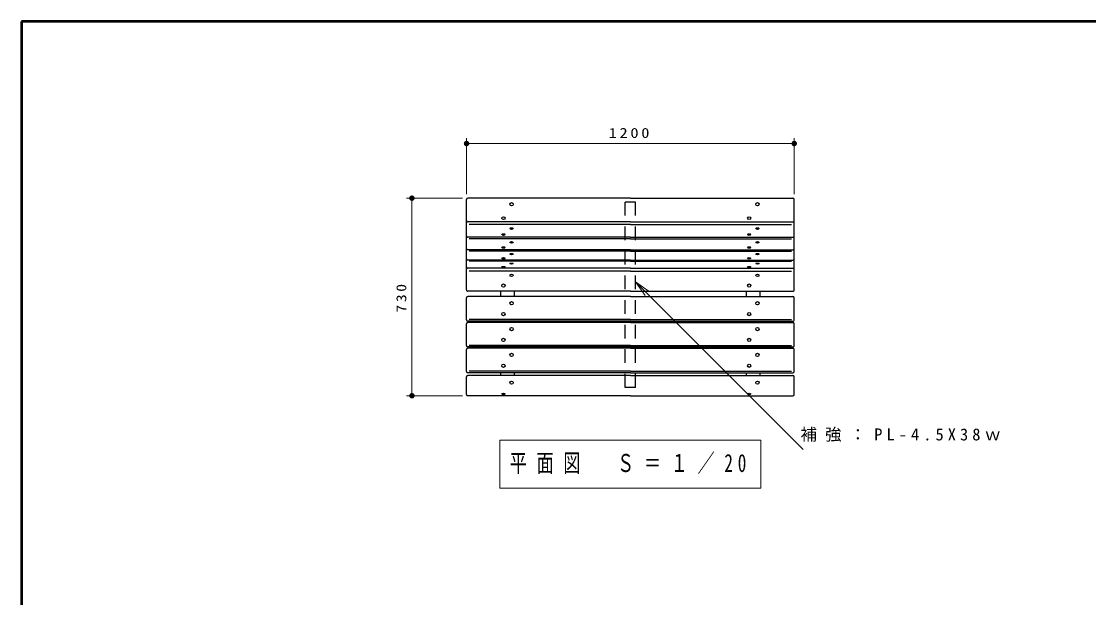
# Model space of a CAD drawing. Units: millimetres on the paper, scale 1:20. Extents: x -365 to 0, y 0 to 257.
# Drawn here: x -365 to -169.6, y 151.5 to 257 of the extents above; entities that cross this region are included whole.
import ezdxf

# ---------------------------------------------------------------- set-up
doc = ezdxf.new("R2010")
doc.units = ezdxf.units.MM
doc.linetypes.add('USER1', pattern=[4.5, 2.5, -2])
doc.layers.add('1_20', color=7, linetype='Continuous', lineweight=25)
doc.layers.add('NAKAMURA図枠', color=7, linetype='Continuous', lineweight=13)
doc.styles.add('ＭＳ ゴシック', font='')
doc.styles.get('ＭＳ ゴシック').set_extended_font_data('MS Gothic')

# ---------------------------------------------------------------- blocks, each defined once
blk = doc.blocks.new('filled_dot')
at = {"color": 0, "linetype": 'Continuous', "lineweight": -2, "const_width": 1.25}
blk.add_lwpolyline([(-0.625, 0, 1), (0.625, 0, 1)], format="xyb", close=True, dxfattribs=at)
blk = doc.blocks.new('open_arrow')
at = {"color": 0, "linetype": 'Continuous', "lineweight": -2}
blk.add_lwpolyline([(7.5, 1.25), (0, 0), (7.5, -1.25)], dxfattribs=at)

msp = doc.modelspace()

# ---------------------------------------------------------------- linework, layer by layer
at = {"layer": '1_20', "lineweight": 13}
for p, q in [((-283.479, 225.378), (-283.479, 235.628)), ((-283.479, 234.628), (-223.479, 234.628)), ((-223.479, 225.378), (-223.479, 235.628)), ((-284.229, 224.628), (-294.479, 224.628)), ((-293.479, 188.457), (-293.479, 224.628)), ((-252.528, 209.297), (-221.83, 178.598)), ((-284.229, 188.457), (-294.479, 188.457)), ((-277.379, 180.357), (-277.379, 171.557)), ((-229.579, 180.357), (-277.379, 180.357)), ((-229.579, 171.557), (-229.579, 180.357)), ((-277.379, 171.557), (-229.579, 171.557))]:
    msp.add_line(p, q, dxfattribs=at)
at = {"layer": '1_20'}
for p, q in [((-283.478, 207.83), (-283.478, 224.378)), ((-253.479, 224.628), (-283.229, 224.628)), ((-253.479, 224.628), (-223.728, 224.628)), ((-223.479, 207.83), (-223.479, 224.378)), ((-253.479, 220.291), (-283.229, 220.291)), ((-253.479, 219.786), (-282.979, 219.786)), ((-253.479, 220.291), (-223.728, 220.291)), ((-253.479, 219.786), (-223.978, 219.786)), ((-253.479, 217.461), (-283.229, 217.461)), ((-253.479, 217.182), (-282.979, 217.182)), ((-253.479, 217.461), (-223.728, 217.461)), ((-253.479, 217.182), (-223.978, 217.182)), ((-253.479, 215.184), (-283.229, 215.184)), ((-253.479, 215.184), (-223.728, 215.184)), ((-253.479, 213.295), (-283.229, 213.295)), ((-253.479, 214.948), (-282.979, 214.948)), ((-253.479, 213.121), (-282.979, 213.121)), ((-253.479, 214.948), (-223.978, 214.948)), ((-253.479, 213.295), (-223.728, 213.295)), ((-253.479, 213.121), (-223.978, 213.121)), ((-253.479, 211.792), (-283.229, 211.792)), ((-253.479, 211.268), (-282.979, 211.268)), ((-253.479, 211.792), (-223.728, 211.792)), ((-253.479, 211.268), (-223.978, 211.268)), ((-253.479, 207.58), (-283.229, 207.58)), ((-277.228, 206.619), (-277.228, 207.58)), ((-274.728, 206.619), (-274.728, 207.58)), ((-253.479, 207.58), (-223.728, 207.58)), ((-232.229, 206.619), (-232.229, 207.58)), ((-229.729, 206.619), (-229.729, 207.58)), ((-283.478, 202.37), (-283.478, 206.369)), ((-253.479, 206.619), (-283.229, 206.619)), ((-253.479, 206.619), (-223.728, 206.619)), ((-223.479, 202.37), (-223.479, 206.369)), ((-283.478, 197.646), (-283.478, 201.645)), ((-253.479, 202.12), (-283.229, 202.12)), ((-253.479, 201.895), (-283.229, 201.895)), ((-253.479, 202.392), (-282.979, 202.392)), ((-277.228, 201.895), (-277.228, 202.12)), ((-274.728, 201.895), (-274.728, 202.12)), ((-253.479, 202.392), (-223.978, 202.392)), ((-253.479, 202.12), (-223.728, 202.12)), ((-253.479, 201.895), (-223.728, 201.895)), ((-232.229, 201.895), (-232.229, 202.12)), ((-229.729, 201.895), (-229.729, 202.12)), ((-223.479, 197.646), (-223.479, 201.645)), ((-253.479, 197.396), (-283.229, 197.396)), ((-253.479, 197.668), (-282.979, 197.668)), ((-277.228, 197.171), (-277.228, 197.396)), ((-274.728, 197.171), (-274.728, 197.396)), ((-253.479, 197.668), (-223.978, 197.668)), ((-253.479, 197.396), (-223.728, 197.396)), ((-232.229, 197.171), (-232.229, 197.396)), ((-229.729, 197.171), (-229.729, 197.396)), ((-283.478, 192.922), (-283.478, 196.921)), ((-253.479, 197.171), (-283.229, 197.171)), ((-253.479, 197.171), (-223.728, 197.171)), ((-223.479, 192.922), (-223.479, 196.921)), ((-283.478, 188.707), (-283.478, 191.908)), ((-253.479, 192.672), (-283.229, 192.672)), ((-253.479, 192.158), (-283.229, 192.158)), ((-253.479, 192.944), (-282.979, 192.944)), ((-277.228, 192.158), (-277.228, 192.672)), ((-274.728, 192.158), (-274.728, 192.672)), ((-253.479, 192.944), (-223.978, 192.944)), ((-253.479, 192.672), (-223.728, 192.672)), ((-253.479, 192.158), (-223.728, 192.158)), ((-232.229, 192.158), (-232.229, 192.672)), ((-229.729, 192.158), (-229.729, 192.672)), ((-223.479, 188.707), (-223.479, 191.908)), ((-253.479, 188.457), (-283.229, 188.457)), ((-253.479, 188.457), (-223.728, 188.457))]:
    msp.add_line(p, q, dxfattribs=at)
at = {"layer": '1_20', "linetype": 'USER1'}
for p, q in [((-252.528, 223.878), (-254.428, 223.878)), ((-254.428, 189.957), (-254.428, 223.878)), ((-252.528, 189.957), (-252.528, 223.878)), ((-252.528, 189.957), (-254.428, 189.957))]:
    msp.add_line(p, q, dxfattribs=at)
at = {"layer": '1_20'}
for centre, start, end in [((-283.228, 224.378), 90, 179.99999), ((-223.729, 224.378), 0.00001, 90), ((-283.228, 220.541), 179.99999, 270.00002), ((-223.729, 220.541), 269.99998, 0.00001), ((-283.228, 217.711), 179.99999, 270.00002), ((-223.729, 217.711), 269.99998, 0.00001), ((-283.228, 215.434), 179.99999, 270.00002), ((-223.729, 215.434), 269.99998, 0.00001), ((-283.228, 213.545), 179.99999, 270.00002), ((-223.729, 213.545), 269.99998, 0.00001), ((-283.228, 212.042), 179.99999, 270.00002), ((-223.729, 212.042), 269.99998, 0.00001), ((-283.228, 207.83), 179.99999, 270.00002), ((-223.729, 207.83), 269.99998, 0.00001), ((-283.228, 206.369), 90, 179.99999), ((-223.729, 206.369), 0.00001, 90), ((-283.228, 202.37), 179.99999, 270.00002), ((-283.228, 201.645), 90, 179.99999), ((-223.729, 202.37), 269.99998, 0.00001), ((-223.729, 201.645), 0.00001, 90), ((-283.228, 197.646), 179.99999, 270.00002), ((-223.729, 197.646), 269.99998, 0.00001), ((-283.228, 196.921), 90, 179.99999), ((-223.729, 196.921), 0.00001, 90), ((-283.228, 192.922), 179.99999, 270.00002), ((-283.228, 191.908), 90, 179.99999), ((-223.729, 192.922), 269.99998, 0.00001), ((-223.729, 191.908), 0.00001, 90), ((-283.228, 188.707), 179.99999, 270.00002), ((-223.729, 188.707), 269.99998, 0.00001)]:
    msp.add_arc(centre, 0.25, start, end, dxfattribs=at)
for centre, ratio in [((-275.229, 223.522), 0.9942), ((-230.229, 223.522), 0.9942), ((-276.729, 220.961), 0.779298), ((-231.729, 220.961), 0.779298), ((-275.229, 219.06), 0.547125), ((-230.229, 219.06), 0.547125), ((-276.729, 217.966), 0.547125), ((-231.729, 217.966), 0.547125), ((-276.729, 215.602), 0.470015), ((-275.229, 216.542), 0.470015), ((-231.729, 215.602), 0.470015), ((-230.229, 216.542), 0.470015), ((-276.729, 213.622), 0.389089), ((-275.229, 214.4), 0.389116), ((-231.729, 213.622), 0.389089), ((-230.229, 214.4), 0.389116), ((-276.729, 212.033), 0.312743), ((-275.229, 212.658), 0.312766), ((-231.729, 212.033), 0.312743), ((-230.229, 212.658), 0.312766), ((-275.229, 210.504), 0.762741), ((-230.229, 210.504), 0.762741), ((-276.729, 208.633), 0.973219), ((-231.729, 208.633), 0.973219), ((-275.229, 205.389), 0.994556), ((-230.229, 205.389), 0.994556), ((-276.729, 203.4), 0.994556), ((-231.729, 203.4), 0.994556), ((-275.229, 200.665), 0.994556), ((-230.229, 200.665), 0.994556), ((-276.729, 198.676), 0.994556), ((-231.729, 198.676), 0.994556), ((-275.229, 195.941), 0.994583), ((-230.229, 195.941), 0.994583), ((-276.729, 193.952), 0.994583), ((-231.729, 193.952), 0.994583), ((-275.229, 190.856), 0.958825), ((-230.229, 190.856), 0.958825), ((-276.729, 188.782), 0.477162), ((-231.729, 188.782), 0.477162)]:
    msp.add_ellipse(centre, major_axis=(0.3, 0), ratio=ratio, dxfattribs=at)
at = {"layer": 'NAKAMURA図枠', "lineweight": 50}
for p, q in [((-365, 257), (-365, 0)), ((0, 257), (-365, 257))]:
    msp.add_line(p, q, dxfattribs=at)

# ---------------------------------------------------------------- block references
at = {"layer": '1_20', "lineweight": 13, "xscale": 0.4, "yscale": 0.4}
msp.add_blockref('filled_dot', (-283.479, 234.628), dxfattribs=at)
for name, p, rotation in [('filled_dot', (-223.479, 234.628), 180), ('filled_dot', (-293.479, 224.628), 270), ('open_arrow', (-252.528, 209.297), 315), ('filled_dot', (-293.479, 188.457), 90)]:
    msp.add_blockref(name, p, dxfattribs=dict(at, rotation=rotation))

# ---------------------------------------------------------------- texts
at = {"layer": '1_20', "style": 'ＭＳ ゴシック'}
for s, insert, char_height, attachment_point in [('\\T1.33;\\W1.2;1200', (-253.479, 235.628), 1.833, 8), ('\\T1.5;補強：PL-4.5X38ｗ', (-222.325, 181.248), 2.199, 4), ('\\T1.56;\\W0.7;平面図\u3000Ｓ＝１／20', (-253.479, 175.957), 3.299, 5)]:
    msp.add_mtext(s, dxfattribs=dict(at, insert=insert, char_height=char_height, attachment_point=attachment_point))
at = {"layer": '1_20', "insert": (-294.479, 206.542), "char_height": 1.833, "attachment_point": 8, "rotation": 90, "style": 'ＭＳ ゴシック'}
msp.add_mtext('\\T1.33;\\W1.15;730', dxfattribs=at)

doc.saveas('drawing.dxf')
